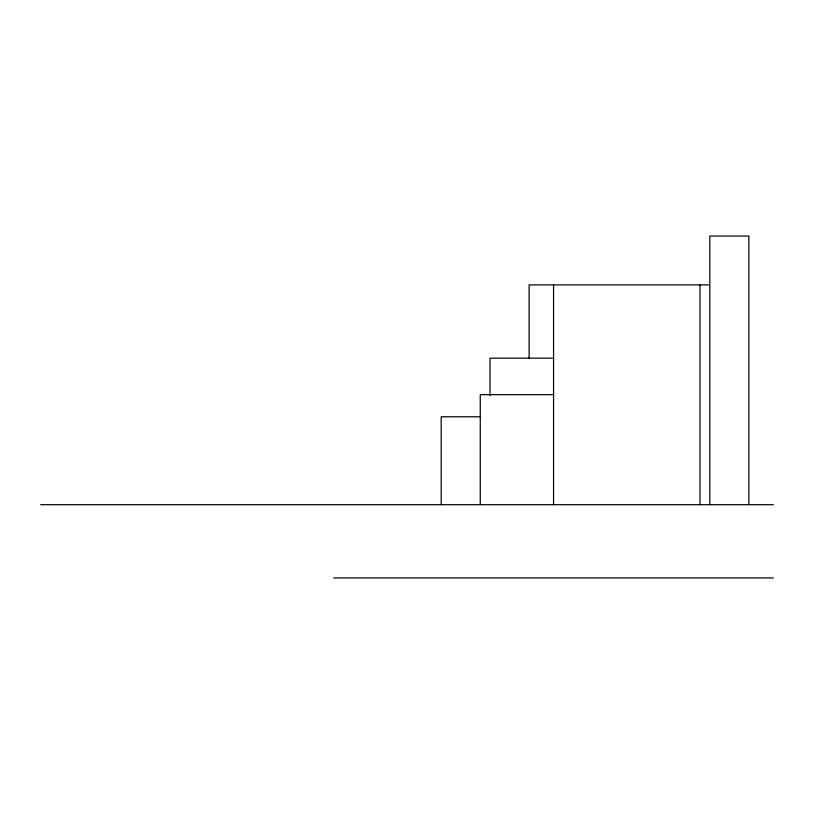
<?xml version="1.0" encoding="UTF-8"?>
<svg xmlns="http://www.w3.org/2000/svg" width="814" height="814" viewBox="0 0 814 814"><rect width="100%" height="100%" fill="white"/><g stroke="black" fill="none" stroke-linecap="round" stroke-linejoin="round"><path stroke-width="1.22" d="M708.536 284.9L529.1 284.9L529.1 358.587M552.513 358.16L490.028 358.16L490.028 395.573M552.503 394.658L480.26 394.658L480.26 504.68M480.26 416.768L441.188 416.768L441.188 504.68M40.7 504.68L773.3 504.68M333.74 577.94L773.3 577.94M748.88 504.68L748.88 236.06L709.808 236.06L709.808 504.68M699.999 284.9L699.999 504.68M553.561 284.9L553.561 504.68"/></g></svg>
